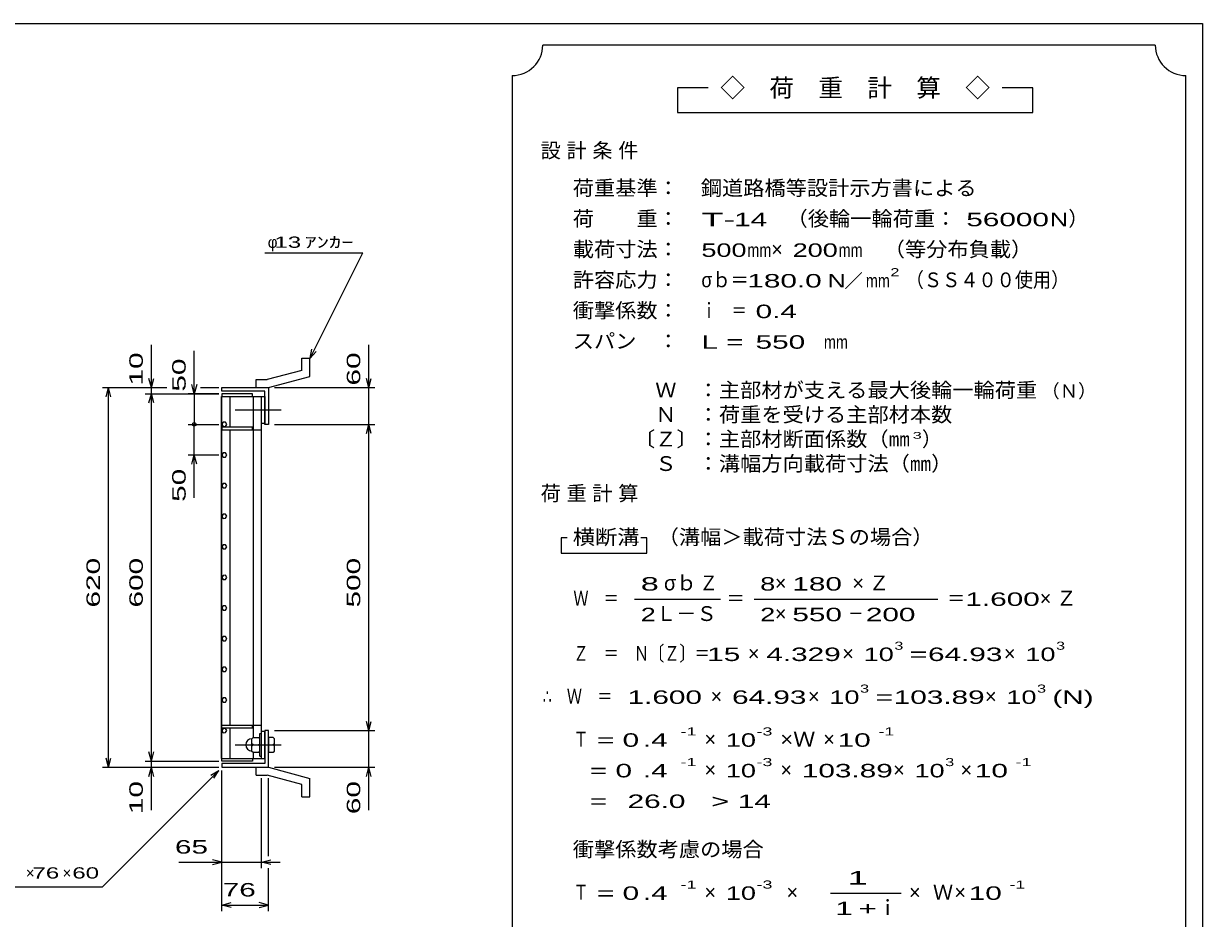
# Model space of a CAD drawing. Units: millimetres, scale not verified. Extents: x -1820 to 1731, y -1282 to 1054.
# Drawn here: x -194 to 1731, y -408 to 1054 of the extents above; entities that cross this region are included whole.
import ezdxf
from ezdxf.enums import TextEntityAlignment as Align

# ---------------------------------------------------------------- set-up
doc = ezdxf.new("R2010")
doc.units = ezdxf.units.MM
doc.header["$LTSCALE"] = 10
doc.linetypes.add('CHAIN', pattern=[18.5, 12, -1.5, 3.5, -1.5])
for name, color, linetype, lineweight in [('0_2', 150, 'Continuous', 25), ('16', 3, 'Continuous', 25), ('19', 6, 'Continuous', 25), ('22', 4, 'Continuous', 25), ('24', 2, 'Continuous', 25)]:
    doc.layers.add(name, color=color, linetype=linetype, lineweight=lineweight)
doc.styles.add('ベクトル', font='')
doc.styles.get('ベクトル').set_extended_font_data('ベクトル')

msp = doc.modelspace()

# ---------------------------------------------------------------- linework, layer by layer
at = {"layer": '0_2'}
for p, q in [((-1729, 1053.5), (1731, 1053.5)), ((1731, 1053.5), (1731, -1146.5))]:
    msp.add_line(p, q, dxfattribs=at)
at = {"layer": '16'}
for p, q in [((129.3, -146.5), (129.3, 444.5)), ((129.3, 444.5), (130, 444.5)), ((180, 449), (130, 449)), ((130, 449), (130, 444.5)), ((130, 444.5), (180, 444.5)), ((130, -146.5), (130, 444.5)), ((130, 444.5), (195, 444.5)), ((143.5, 394.5), (143.5, 444.5)), ((180, 444.5), (180, 449)), ((181.5, -111.5), (181.5, 444.5)), ((195, -146.5), (195, 444.5)), ((195, 444.5), (200, 444.5)), ((200, 444.5), (200, 400.5)), ((131.98, 402.45), (130, 398.97)), ((130, 398.97), (132.02, 395.52)), ((130, 394.5), (130, 390)), ((180, 394.5), (130, 394.5)), ((130, 390), (195, 390)), ((135.98, 402.48), (131.98, 402.45)), ((132.02, 395.52), (136.02, 395.55)), ((138, 399), (135.98, 402.48)), ((136.02, 395.55), (138, 399.03)), ((143.5, -92), (143.5, 390)), ((180, 390), (180, 394.5)), ((200, 400.5), (195, 400.5)), ((131.98, 352.45), (130, 348.97)), ((130, 348.97), (132.02, 345.52)), ((135.98, 352.48), (131.98, 352.45)), ((138, 349), (135.98, 352.48)), ((136.02, 345.55), (138, 349.03)), ((132.02, 345.52), (136.02, 345.55)), ((131.98, 302.45), (130, 298.97)), ((130, 298.97), (132.02, 295.52)), ((135.98, 302.48), (131.98, 302.45)), ((132.02, 295.52), (136.02, 295.55)), ((138, 299), (135.98, 302.48)), ((136.02, 295.55), (138, 299.03)), ((131.98, 252.45), (130, 248.97)), ((135.98, 252.48), (131.98, 252.45)), ((138, 249), (135.98, 252.48)), ((130, 248.97), (132.02, 245.52)), ((132.02, 245.52), (136.02, 245.55)), ((136.02, 245.55), (138, 249.03)), ((131.98, 202.45), (130, 198.97)), ((130, 198.97), (132.02, 195.52)), ((135.98, 202.48), (131.98, 202.45)), ((132.02, 195.52), (136.02, 195.55)), ((138, 199), (135.98, 202.48)), ((136.02, 195.55), (138, 199.03)), ((131.98, 152.45), (130, 148.97)), ((130, 148.97), (132.02, 145.52)), ((135.98, 152.48), (131.98, 152.45)), ((132.02, 145.52), (136.02, 145.55)), ((138, 149), (135.98, 152.48)), ((136.02, 145.55), (138, 149.03)), ((131.98, 102.45), (130, 98.97)), ((130, 98.97), (132.02, 95.52)), ((135.98, 102.48), (131.98, 102.45)), ((138, 99), (135.98, 102.48)), ((136.02, 95.55), (138, 99.03)), ((132.02, 95.52), (136.02, 95.55)), ((131.98, 52.45), (130, 48.97)), ((130, 48.97), (132.02, 45.52)), ((135.98, 52.48), (131.98, 52.45)), ((132.02, 45.52), (136.02, 45.55)), ((138, 49), (135.98, 52.48)), ((136.02, 45.55), (138, 49.03)), ((131.98, 2.45), (130, -1.03)), ((135.98, 2.48), (131.98, 2.45)), ((138, -1), (135.98, 2.48)), ((130, -1.03), (132.02, -4.48)), ((132.02, -4.48), (136.02, -4.45)), ((136.02, -4.45), (138, -0.97)), ((131.98, -47.55), (130, -51.03)), ((130, -51.03), (132.02, -54.48)), ((135.98, -47.52), (131.98, -47.55)), ((132.02, -54.48), (136.02, -54.45)), ((138, -51), (135.98, -47.52)), ((136.02, -54.45), (138, -50.97)), ((130, -96.5), (130, -92)), ((130, -92), (195, -92)), ((180, -96.5), (180, -92)), ((130, -96.5), (180, -96.5)), ((131.98, -97.55), (130, -101.03)), ((130, -101.03), (132.02, -104.48)), ((135.98, -97.52), (131.98, -97.55)), ((132.02, -104.48), (136.02, -104.45)), ((138, -101), (135.98, -97.52)), ((136.02, -104.45), (138, -100.97)), ((143.5, -146.5), (143.5, -96.5)), ((181, -112.5), (179, -114.5)), ((179, -134.5), (179, -114.5)), ((181, -112.5), (190, -112.5)), ((192, -114.5), (190, -112.5)), ((192, -143), (192, -106)), ((192, -106), (195, -106)), ((200, -102.5), (195, -102.5)), ((195, -143), (195, -106)), ((200, -146.5), (200, -102.5)), ((181, -124.5), (179, -122.5)), ((181, -124.5), (179, -126.5)), ((179, -134.5), (181, -136.5)), ((181, -124.5), (190, -124.5)), ((190, -124.5), (192, -122.5)), ((192, -126.5), (190, -124.5)), ((190, -136.5), (192, -134.5)), ((129.3, -146.5), (130, -146.5)), ((130, -146.5), (180, -146.5)), ((130, -151), (130, -146.5)), ((130, -146.5), (195, -146.5)), ((180, -151), (130, -151)), ((180, -146.5), (180, -151)), ((181, -136.5), (190, -136.5)), ((181.5, -146.5), (181.5, -137.5)), ((192, -143), (195, -143)), ((195, -146.5), (200, -146.5))]:
    msp.add_line(p, q, dxfattribs=at)
at = {"layer": '16', "linetype": 'CHAIN'}
for p, q in [((152, 422.5), (227, 422.5)), ((152, -124.5), (227, -124.5))]:
    msp.add_line(p, q, dxfattribs=at)
at = {"layer": '16'}
msp.add_arc((179, -124.5), 10, 90, 270, dxfattribs=at)
at = {"layer": '19'}
for p, q in [((260.61, 507.12), (273.61, 507.12)), ((260.61, 487.1), (260.61, 507.12)), ((273.61, 477.12), (273.61, 507.12)), ((260.61, 487.1), (204.28, 472.01)), ((185.99, 472.01), (204.28, 472.01)), ((185.99, 459.01), (185.99, 472.01)), ((206, 459), (273.61, 477.12)), ((130, 453), (130, 459)), ((130, 459), (206, 459)), ((200, 453), (130, 453)), ((186, 459), (206, 459)), ((200, 399), (200, 453)), ((206, 459), (206, 399)), ((206, 399), (200, 399)), ((206, -101), (200, -101)), ((200, -101), (200, -155)), ((206, -161), (206, -101)), ((214, -112.5), (206, -112.5)), ((206, -112.5), (206, -136.5)), ((216, -114.5), (214, -112.5)), ((216, -134.5), (216, -114.5)), ((206, -124.5), (214, -124.5)), ((216, -122.5), (214, -124.5)), ((214, -124.5), (216, -126.5)), ((214, -136.5), (216, -134.5)), ((206, -136.5), (214, -136.5)), ((130, -155), (130, -161)), ((200, -155), (130, -155)), ((130, -161), (206, -161)), ((185.99, -174.01), (185.99, -161.01)), ((186, -161), (206, -161)), ((206, -161), (273.61, -179.12)), ((185.99, -174.01), (204.28, -174.01)), ((260.61, -189.1), (204.28, -174.01)), ((260.61, -209.12), (260.61, -189.1)), ((273.61, -209.12), (273.61, -179.12)), ((260.61, -209.12), (273.61, -209.12))]:
    msp.add_line(p, q, dxfattribs=at)
at = {"layer": '22'}
for p, q in [((200, 679), (360, 679)), ((274, 507), (360, 679)), ((15, 459), (15, 529)), ((274, 507), (277, 521.6)), ((370, 459), (370, 529)), ((85, 449), (85, 519)), ((274, 507), (284, 518)), ((15, 459), (11, 474)), ((15, 459), (19, 474)), ((85, 449), (81, 464)), ((89, 464), (85, 449)), ((370, 459), (366, 474)), ((370, 459), (374, 474)), ((-65, 459), (40, 459)), ((-59, 444), (-55, 459)), ((-51, 444), (-55, 459)), ((-55, -161), (-55, 459)), ((5, 459), (40, 459)), ((5, 449), (125, 449)), ((11, 434), (15, 449)), ((15, 449), (15, 459)), ((19, 434), (15, 449)), ((15, -151), (15, 449)), ((125, 449), (75, 449)), ((85, 449), (85, 399)), ((95, 459), (125, 459)), ((95, 459), (125, 459)), ((216, 459), (380, 459)), ((370, 399), (370, 459)), ((75, 399), (125, 399)), ((85, 349), (85, 399)), ((216, 399), (380, 399)), ((366, 384), (370, 399)), ((374, 384), (370, 399)), ((370, -101), (370, 399)), ((75, 349), (125, 349)), ((81, 334), (85, 349)), ((89, 334), (85, 349)), ((85, 279), (85, 349)), ((370, -101), (366, -86)), ((370, -101), (374, -86)), ((216, -101), (380, -101)), ((370, -161), (370, -101)), ((-55, -161), (-59, -146)), ((-55, -161), (-51, -146)), ((5, -151), (125, -151)), ((15, -151), (11, -136)), ((15, -151), (19, -136)), ((15, -161), (15, -151)), ((-65, -161), (125, -161)), ((-65, -356), (125, -166)), ((5, -161), (125, -161)), ((11, -176), (15, -161)), ((19, -176), (15, -161)), ((15, -231), (15, -161)), ((112, -174), (125, -166)), ((117, -179), (125, -166)), ((130, -326), (130, -166)), ((130, -396), (130, -166)), ((216, -161), (380, -161)), ((366, -176), (370, -161)), ((374, -176), (370, -161)), ((370, -231), (370, -161)), ((195, -326), (195, -179)), ((206, -306), (206, -179)), ((60, -316), (130, -316)), ((130, -316), (115, -312)), ((115, -320), (130, -316)), ((130, -316), (195, -316)), ((195, -316), (210, -312)), ((210, -320), (195, -316)), ((195, -316), (225, -316)), ((206, -396), (206, -326)), ((-265, -356), (-65, -356)), ((130, -386), (145, -382)), ((206, -386), (191, -382)), ((145, -390), (130, -386)), ((130, -386), (206, -386)), ((191, -390), (206, -386))]:
    msp.add_line(p, q, dxfattribs=at)
msp.add_circle((85, 399), 3, dxfattribs=at)
at = {"layer": '24', "color": 4}
for p, q in [((1654, 1018.5), (654, 1018.5)), ((604, 968.5), (604, -581.5)), ((1704, -581.5), (1704, 968.5)), ((924, 948.5), (874, 948.5)), ((874, 948.5), (874, 908.5)), ((1454, 948.5), (1404, 948.5)), ((1454, 908.5), (1454, 948.5)), ((874, 908.5), (1454, 908.5)), ((694, 213.5), (684, 213.5)), ((684, 213.5), (684, 188.5)), ((824, 213.5), (814, 213.5)), ((824, 188.5), (824, 213.5)), ((684, 188.5), (824, 188.5)), ((804, 113.5), (944, 113.5)), ((999, 113.5), (1299, 113.5)), ((1124, -366.5), (1239, -366.5))]:
    msp.add_line(p, q, dxfattribs=at)
for centre, start, end in [((604, 1018.5), 270, 0), ((1704, 1018.5), 180, 270)]:
    msp.add_arc(centre, 50, start, end, dxfattribs=at)

# ---------------------------------------------------------------- texts
at = {"layer": '22', "color": 2, "style": 'ベクトル'}
for s, p in [('φ', (205, 696.5)), ('×', (-190, -333.5)), ('×', (-130, -333.5))]:
    msp.add_text(s, height=18.33, dxfattribs=at).set_placement(p, align=Align.MIDDLE_LEFT)
for s, height, width, p in [(' 13 ', 18.33, 1.6, (205, 696.5)), ('ｱﾝｶｰ', 18.33, 1.6, (265, 696.5)), (' 65 ', 21.99, 1.65, (40, -291)), (' 76 ', 18.33, 1.6, (-190, -333.5)), (' 60 ', 18.33, 1.6, (-125, -333.5)), (' 76 ', 21.99, 1.65, (118, -361))]:
    msp.add_text(s, height=height, dxfattribs=dict(at, width=width)).set_placement(p, align=Align.MIDDLE_LEFT)
at = {"layer": '22', "color": 2, "style": 'ベクトル', "width": 1.65}
for s, p in [(' 10 ', (-10, 449)), (' 50 ', (60, 439)), (' 60 ', (345, 449)), (' 50 ', (60, 259)), (' 620 ', (-80, 86.5)), (' 600 ', (-10, 86.5)), (' 500 ', (345, 86.5)), (' 10 ', (-10, -251)), (' 60 ', (345, -251))]:
    msp.add_text(s, height=21.99, rotation=90, dxfattribs=at).set_placement(p, align=Align.MIDDLE_LEFT)
at = {"layer": '24', "style": 'ベクトル'}
for s, height, p in [('◇\u3000荷\u3000重\u3000計\u3000算\u3000◇', 29.33, (944, 948.5)), ('）', 24.19, (1512, 735)), ('×', 24.19, (1027, 685)), ('／', 21.99, (1146.5, 633.5)), ('（Ｎ）', 21.99, (1468, 453.5)), ('）', 24.19, (1273, 375)), ('σｂ', 24.19, (852, 140)), ('×', 24.19, (1033, 140)), ('Ｌ－Ｓ', 24.19, (839, 90)), ('×', 24.19, (1033, 90)), ('×', 24.19, (989, 25)), ('×', 24.19, (1143, 25)), ('×', 24.19, (1407, 25)), ('×', 24.19, (928, -45)), ('×', 24.19, (1087, -45)), ('×', 24.19, (1376, -45)), ('×', 24.19, (918, -115)), ('×', 24.19, (1112, -115)), ('×', 24.19, (918, -165)), ('×', 24.19, (1042, -165)), ('×', 24.19, (1226, -165)), ('×', 24.19, (1336, -165)), ('×', 24.19, (918, -365)), ('×', 24.19, (1052, -365)), ('×', 24.19, (1252, -365)), ('Ｗ', 24.19, (1291, -365)), ('×', 24.19, (1326, -365)), ('ｉ', 24.19, (1200.5, -390))]:
    msp.add_text(s, height=height, dxfattribs=at).set_placement(p, align=Align.MIDDLE_LEFT)
for s, height, width, p in [('荷重基準：\u3000', 24.19, 1.05, (703, 785)), ('鋼道路橋等設計示方書による', 24.19, 1.05, (912, 785)), ('荷\u3000\u3000重：\u3000', 24.19, 1.05, (703, 735)), ('（後輪一輪荷重：', 24.19, 1.05, (1052, 735)), ('T-', 21.99, 2, (913, 733.5)), (' 14 ', 21.99, 1.65, (953, 733.5)), (' 56000', 21.99, 1.65, (1332, 733.5)), ('N', 21.99, 1.4, (1482, 733.5)), ('載荷寸法：\u3000', 24.19, 1.05, (703, 685)), ('500', 21.99, 1.5, (913, 683.5)), ('200', 21.99, 1.5, (1062, 683.5)), ('\u3000（等分布負載）', 24.19, 1.05, (1176, 685)), ('mm', 21.99, 0.8, (988, 683.5)), ('mm', 21.99, 0.8, (1137, 683.5)), ('許容応力：\u3000', 24.19, 1.05, (703, 635)), ('σｂ＝', 24.19, 0.9, (913, 635)), ('180.0', 21.99, 1.65, (988, 633.5)), ('N', 21.99, 1.4, (1119, 633.5)), ('mm', 21.99, 0.8, (1181.5, 633.5)), ('2', 13.2, 1.5, (1221.5, 647.5)), ('（ＳＳ４００使用）', 24.19, 0.9, (1246.5, 635)), ('衝撃係数：\u3000', 24.19, 1.05, (703, 585)), ('ｉ\u3000＝', 24.19, 0.75, (913, 585)), (' 0.4', 21.99, 1.65, (988, 583.5)), ('スパン\u3000：\u3000', 24.19, 1.05, (703, 535)), ('L =', 21.99, 1.65, (913, 533.5)), (' 550 ', 21.99, 1.65, (988, 533.5)), ('mm', 21.99, 0.8, (1113, 533.5)), ('\u3000Ｗ\u3000：主部材が支える最大後輪一輪荷重', 24.19, 1.05, (803, 455)), ('\u3000Ｎ\u3000：荷重を受ける主部材本数', 24.19, 1.05, (803, 415)), ('〔Ｚ〕：主部材断面係数（㎜', 24.19, 1.05, (803, 375)), ('3', 11, 1.8, (1258, 381)), ('\u3000Ｓ\u3000：溝幅方向載荷寸法（㎜）', 24.19, 1.05, (803, 335)), ('\u3000（溝幅＞載荷寸法Ｓの場合）', 24.19, 1.05, (807, 215)), ('横断溝', 24.19, 1.1, (703, 215)), ('8', 21.99, 1.8, (814, 138.5)), ('Ｚ', 24.19, 0.9, (910, 140)), ('8', 21.99, 1.5, (1009, 138.5)), (' 180 ', 21.99, 1.65, (1048, 138.5)), ('Ｗ\u3000＝', 24.19, 0.75, (704, 115)), ('＝', 24.19, 0.9, (954, 115)), ('＝', 24.19, 0.9, (1314, 115)), ('1.600', 21.99, 1.65, (1344, 113.5)), ('2', 21.99, 1.5, (814, 88.5)), ('2', 21.99, 1.5, (1009, 88.5)), (' 550 ', 21.99, 1.65, (1048, 88.5)), (' 200 ', 21.99, 1.65, (1168, 88.5)), ('－', 24.19, 0.75, (1153, 90)), ('Ｚ\u3000＝\u3000Ｎ〔Ｚ〕＝', 24.19, 0.75, (704, 25)), ('3', 13.2, 1.5, (1228, 37.5)), ('3', 13.2, 1.5, (1492, 37.5)), (' 15 ', 21.99, 1.65, (909, 23.5)), ('4.329', 21.99, 1.65, (1019, 23.5)), ('10', 21.99, 1.5, (1178, 23.5)), ('=', 21.99, 1.7, (1253, 23.5)), ('64.93', 21.99, 1.65, (1283, 23.5)), ('10', 21.99, 1.5, (1442, 23.5)), ('∴\u3000Ｗ\u3000＝', 24.19, 0.75, (654, -45)), (' 1.600', 21.99, 1.65, (779, -46.5)), ('64.93', 21.99, 1.65, (963, -46.5)), ('10', 21.99, 1.5, (1122, -46.5)), ('3', 13.2, 1.5, (1172, -32.5)), ('103.89', 21.99, 1.65, (1227, -46.5)), ('10', 21.99, 1.5, (1411, -46.5)), ('3', 13.2, 1.5, (1461, -32.5)), ('(N)', 21.99, 1.65, (1486, -46.5)), ('=', 21.99, 1.7, (1197, -46.5)), ('-1', 13.2, 1.65, (879, -102.5)), ('-3', 13.2, 1.65, (1003, -102.5)), ('-1', 13.2, 1.65, (1202, -102.5)), ('Ｔ', 24.19, 0.75, (704, -115)), (' = 0', 21.99, 1.65, (729, -116.5)), (' .4 ', 21.99, 1.65, (804, -116.5)), ('10', 21.99, 1.5, (953, -116.5)), ('×Ｗ', 24.19, 1.1, (1042, -115)), (' 10 ', 21.99, 1.65, (1122, -116.5)), ('-1', 13.2, 1.65, (879, -152.5)), ('-3', 13.2, 1.65, (1003, -152.5)), ('3', 13.2, 1.5, (1311, -152.5)), ('-1', 13.2, 1.65, (1426, -152.5)), ('  = 0', 21.99, 1.65, (704, -166.5)), (' .4 ', 21.99, 1.65, (804, -166.5)), ('10', 21.99, 1.5, (953, -166.5)), ('103.89', 21.99, 1.65, (1077, -166.5)), ('10', 21.99, 1.5, (1261, -166.5)), (' 10 ', 21.99, 1.65, (1346, -166.5)), (' 26.0', 21.99, 1.65, (779, -216.5)), ('>', 21.99, 1.7, (929, -216.5)), (' 14 ', 21.99, 1.65, (959, -216.5)), ('  =', 21.99, 1.65, (704, -216.5)), ('衝撃係数考慮の場合', 24.19, 1.05, (703, -295)), ('-1', 13.2, 1.65, (879, -352.5)), ('-3', 13.2, 1.65, (1003, -352.5)), ('-1', 13.2, 1.65, (1416, -352.5)), ('Ｔ', 24.19, 0.75, (704, -365)), (' = 0', 21.99, 1.65, (729, -366.5)), (' .4 ', 21.99, 1.65, (804, -366.5)), ('10', 21.99, 1.5, (953, -366.5)), (' 10 ', 21.99, 1.65, (1336, -366.5))]:
    msp.add_text(s, height=height, dxfattribs=dict(at, width=width)).set_placement(p, align=Align.MIDDLE_LEFT)
at = {"layer": '24', "attachment_point": 4, "style": 'ベクトル'}
for s, insert, char_height in [('\\T1.28;設計条件', (650.5, 845), 24.19), ('\\T1.28;荷重計算', (650.5, 285), 24.19), ('\\T1.42;×Ｚ', (1159.5, 140), 24.19), ('\\T1.42;×Ｚ', (1465.5, 115), 24.19), ('\\T1.25;\\W2;\\~1\\~', (1131.5, -341.5), 21.99), ('\\T1.33;\\W1.75;1+', (1131.5, -391.5), 21.99)]:
    msp.add_mtext(s, dxfattribs=dict(at, insert=insert, char_height=char_height))

doc.saveas('drawing.dxf')
